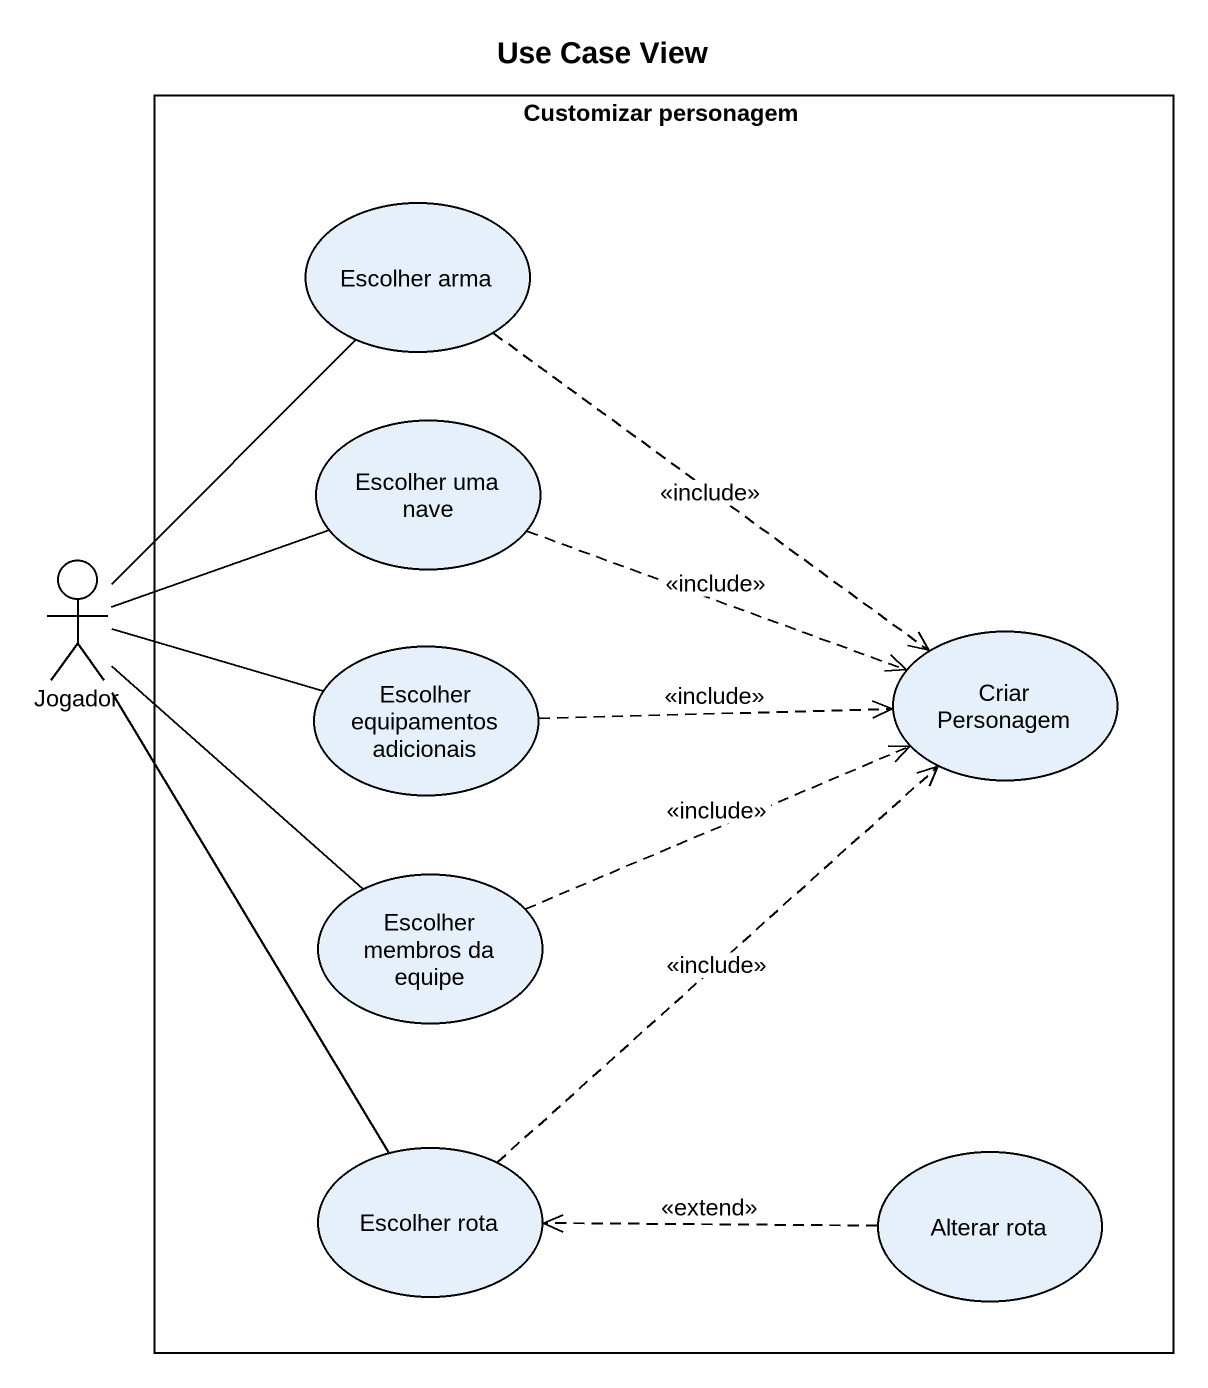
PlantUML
@startuml
title Use Case View
rectangle "Customizar personagem" as Customizar_personagem {
  usecase "Escolher arma" as Escolher_arma
  usecase "Escolher uma nave" as Escolher_uma_nave
  usecase "Escolher equipamentos adicionais" as Escolher_equipamentos
  usecase "Criar Personagem" as Criar_Personagem
  usecase "Escolher membros da equipe" as Escolher_membros_da_equipe
  usecase "Escolher rota" as Escolher_rota
  usecase "Alterar rota" as Alterar_rota
}
actor Jogador
Escolher_arma ..> Criar_Personagem : <<include>>
Escolher_uma_nave .right.> Criar_Personagem : <<include>>
Jogador -up- Escolher_arma
Jogador -right- Escolher_uma_nave
Jogador -right- Escolher_equipamentos
Jogador -- Escolher_membros_da_equipe
Jogador -- Escolher_rota
Escolher_equipamentos .right.> Criar_Personagem : <<include>>
Escolher_membros_da_equipe .right.> Criar_Personagem : <<include>>
Escolher_rota .up.> Criar_Personagem : <<include>>
Alterar_rota .left.> Escolher_rota : <<extend>>
@enduml
